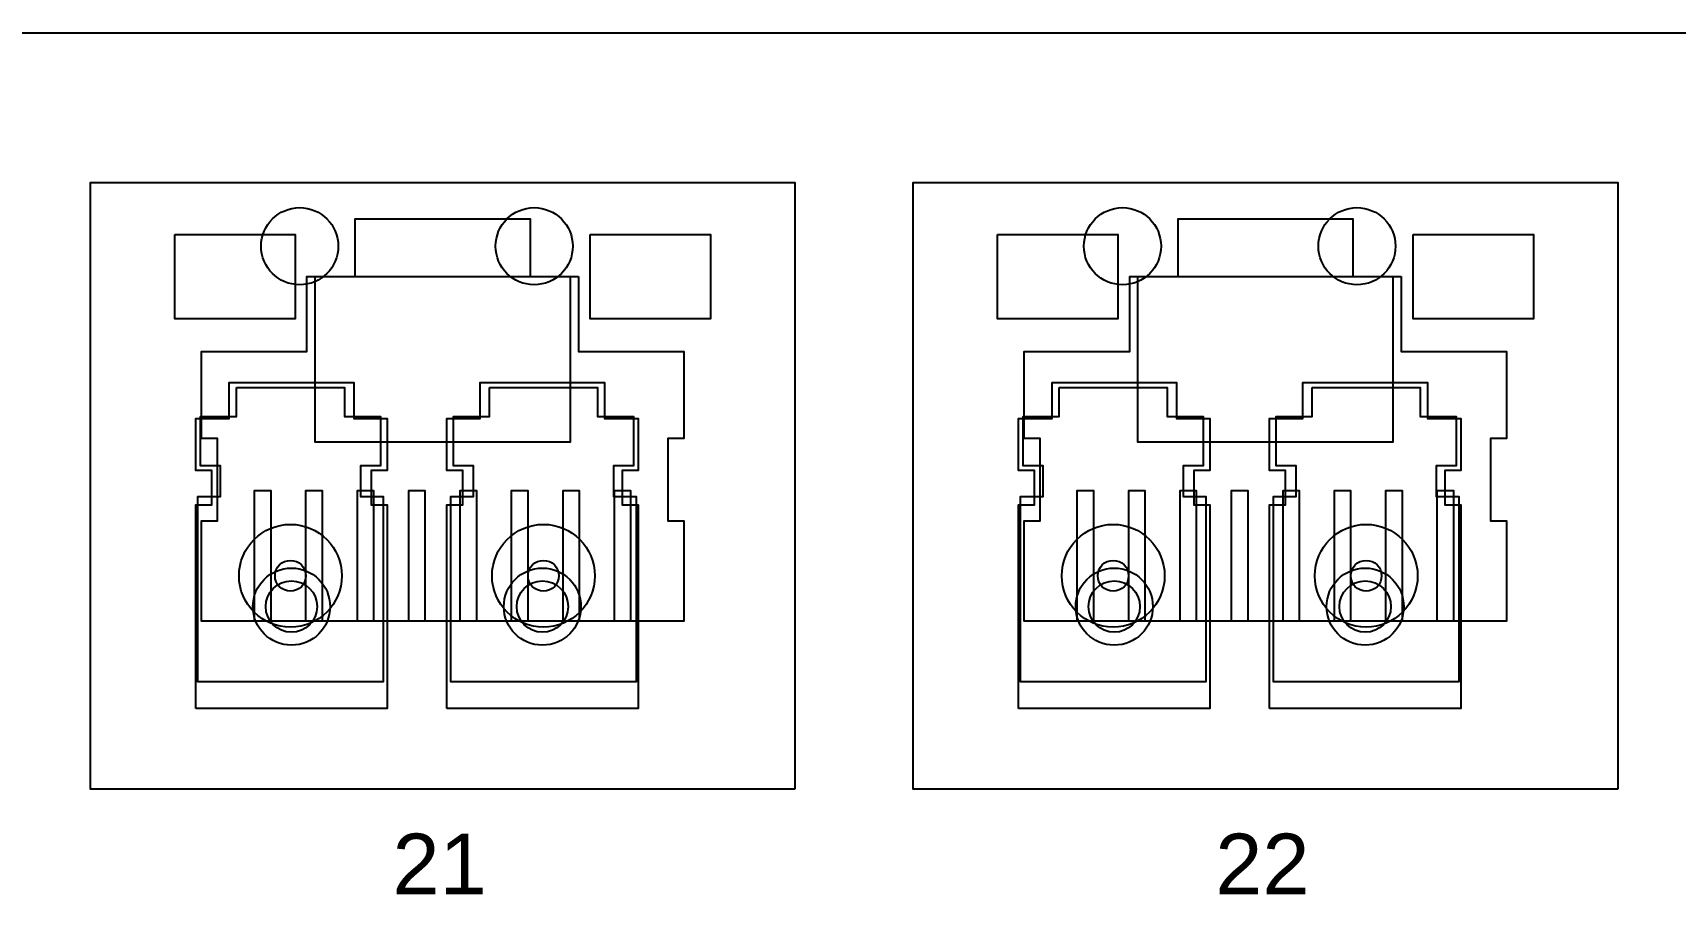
# Model space of a CAD drawing. Extents: x 1.6 to 47.5, y 0.5 to 34.6.
# Drawn here: x 33.434 to 35.03, y 11.509 to 12.369 of the extents above; entities that cross this region are included whole.
import ezdxf

# ---------------------------------------------------------------- set-up
doc = ezdxf.new("R2010")
doc.units = 0
doc.header["$MEASUREMENT"] = 0
for name, color, linetype in [('4_01__1111___16__10-100BAS', 7, 'CONTINUOUS'), ('4_02__1112___12__10-100BAS', 7, 'CONTINUOUS'), ('4_03__1113___12__10-100BAS', 7, 'CONTINUOUS'), ('4_04__1122___8__10-100BASE', 7, 'CONTINUOUS'), ('4_05__1123___8__10-100BASE', 7, 'CONTINUOUS'), ('4_06__1133___8__10-100BASE', 7, 'CONTINUOUS'), ('4_07__1142___10__10-100BAS', 7, 'CONTINUOUS'), ('4_08__1222___4__10-100BASE', 7, 'CONTINUOUS'), ('4_09__1223___4__10-100BASE', 7, 'CONTINUOUS'), ('4_10__1233___4__10-100BASE', 7, 'CONTINUOUS'), ('4_11__1333___4__10-100BASE', 7, 'CONTINUOUS'), ('4_12__2222___16__100BASE_F', 7, 'CONTINUOUS'), ('4_13__2223___12__100BASE_F', 7, 'CONTINUOUS'), ('4_14__2233___8__100BASE_FX', 7, 'CONTINUOUS'), ('4_15__2333___4__100BASE_FX', 7, 'CONTINUOUS'), ('4_16__3333___16__100BASE_L', 7, 'CONTINUOUS'), ('6_00______DWG_', 7, 'CONTINUOUS')]:
    doc.layers.add(name, color=color, linetype=linetype)
doc.styles.add('ARIAL', font='arial.ttf')

msp = doc.modelspace()

# ---------------------------------------------------------------- linework, layer by layer
at = {"layer": '4_01__1111___16__10-100BAS'}
for points in [[(33.747, 12.1316), (33.747, 12.1876), (33.917, 12.1876), (33.917, 12.1316)], [(34.547, 12.1316), (34.547, 12.1876), (34.717, 12.1876), (34.717, 12.1316)], [(33.964, 12.1316), (33.964, 12.0586), (34.0665, 12.0586), (34.0665, 11.9741), (34.051, 11.9741), (34.051, 11.8941), (34.0665, 11.8941), (34.0665, 11.7966), (33.5975, 11.7966), (33.5975, 11.8941), (33.613, 11.8941), (33.613, 11.9741), (33.5975, 11.9741), (33.5975, 12.0586), (33.7, 12.0586), (33.7, 12.1316), (33.964, 12.1316)], [(33.956, 12.1316), (33.956, 11.9706), (33.708, 11.9706), (33.708, 12.1316)], [(34.764, 12.1316), (34.764, 12.0586), (34.8665, 12.0586), (34.8665, 11.9741), (34.851, 11.9741), (34.851, 11.8941), (34.8665, 11.8941), (34.8665, 11.7966), (34.3975, 11.7966), (34.3975, 11.8941), (34.413, 11.8941), (34.413, 11.9741), (34.3975, 11.9741), (34.3975, 12.0586), (34.5, 12.0586), (34.5, 12.1316), (34.764, 12.1316)], [(34.756, 12.1316), (34.756, 11.9706), (34.508, 11.9706), (34.508, 12.1316)], [(33.6491, 11.7966), (33.6491, 11.9236), (33.6648, 11.9236), (33.6648, 11.7966)], [(33.6991, 11.7966), (33.6991, 11.9236), (33.7148, 11.9236), (33.7148, 11.7966)], [(33.7491, 11.7966), (33.7491, 11.9236), (33.7648, 11.9236), (33.7648, 11.7966)], [(33.7991, 11.7966), (33.7991, 11.9236), (33.8148, 11.9236), (33.8148, 11.7966)], [(33.8491, 11.7966), (33.8491, 11.9236), (33.8648, 11.9236), (33.8648, 11.7966)], [(33.8991, 11.7966), (33.8991, 11.9236), (33.9148, 11.9236), (33.9148, 11.7966)], [(33.9491, 11.7966), (33.9491, 11.9236), (33.9648, 11.9236), (33.9648, 11.7966)], [(33.9991, 11.7966), (33.9991, 11.9236), (34.0148, 11.9236), (34.0148, 11.7966)], [(34.4491, 11.7966), (34.4491, 11.9236), (34.4648, 11.9236), (34.4648, 11.7966)], [(34.4991, 11.7966), (34.4991, 11.9236), (34.5148, 11.9236), (34.5148, 11.7966)], [(34.5491, 11.7966), (34.5491, 11.9236), (34.5648, 11.9236), (34.5648, 11.7966)], [(34.5991, 11.7966), (34.5991, 11.9236), (34.6148, 11.9236), (34.6148, 11.7966)], [(34.6491, 11.7966), (34.6491, 11.9236), (34.6648, 11.9236), (34.6648, 11.7966)], [(34.6991, 11.7966), (34.6991, 11.9236), (34.7148, 11.9236), (34.7148, 11.7966)], [(34.7491, 11.7966), (34.7491, 11.9236), (34.7648, 11.9236), (34.7648, 11.7966)], [(34.7991, 11.7966), (34.7991, 11.9236), (34.8148, 11.9236), (34.8148, 11.7966)]]:
    msp.add_lwpolyline(points, dxfattribs=at)
for points in [[(33.5715, 12.1726), (33.6885, 12.1726), (33.6885, 12.0906), (33.5715, 12.0906)], [(33.9755, 12.1726), (34.0925, 12.1726), (34.0925, 12.0906), (33.9755, 12.0906)], [(34.3715, 12.1726), (34.4885, 12.1726), (34.4885, 12.0906), (34.3715, 12.0906)], [(34.7755, 12.1726), (34.8925, 12.1726), (34.8925, 12.0906), (34.7755, 12.0906)]]:
    msp.add_lwpolyline(points, close=True, dxfattribs=at)
at = {"layer": '4_02__1112___12__10-100BAS'}
for points in [[(33.6315, 12.0236), (33.7365, 12.0236), (33.7365, 11.9956), (33.7715, 11.9956), (33.7715, 11.9476), (33.752, 11.9476), (33.752, 11.9176), (33.774, 11.9176), (33.774, 11.7376), (33.594, 11.7376), (33.594, 11.9176), (33.616, 11.9176), (33.616, 11.9476), (33.5965, 11.9476), (33.5965, 11.9956), (33.6315, 11.9956)], [(33.8775, 12.0236), (33.9825, 12.0236), (33.9825, 11.9956), (34.0175, 11.9956), (34.0175, 11.9476), (33.998, 11.9476), (33.998, 11.9176), (34.02, 11.9176), (34.02, 11.7376), (33.84, 11.7376), (33.84, 11.9176), (33.862, 11.9176), (33.862, 11.9476), (33.8425, 11.9476), (33.8425, 11.9956), (33.8775, 11.9956)], [(34.4315, 12.0236), (34.5365, 12.0236), (34.5365, 11.9956), (34.5715, 11.9956), (34.5715, 11.9476), (34.552, 11.9476), (34.552, 11.9176), (34.574, 11.9176), (34.574, 11.7376), (34.394, 11.7376), (34.394, 11.9176), (34.416, 11.9176), (34.416, 11.9476), (34.3965, 11.9476), (34.3965, 11.9956), (34.4315, 11.9956)], [(34.6775, 12.0236), (34.7825, 12.0236), (34.7825, 11.9956), (34.8175, 11.9956), (34.8175, 11.9476), (34.798, 11.9476), (34.798, 11.9176), (34.82, 11.9176), (34.82, 11.7376), (34.64, 11.7376), (34.64, 11.9176), (34.662, 11.9176), (34.662, 11.9476), (34.6425, 11.9476), (34.6425, 11.9956), (34.6775, 11.9956)]]:
    msp.add_lwpolyline(points, close=True, dxfattribs=at)
for centre, radius in [((33.693, 12.1611), 0.0375), ((33.921, 12.1611), 0.0375), ((34.493, 12.1611), 0.0375), ((34.721, 12.1611), 0.0375), ((33.684, 11.8406), 0.05), ((33.93, 11.8406), 0.05), ((34.484, 11.8406), 0.05), ((34.73, 11.8406), 0.05), ((33.684, 11.8406), 0.015), ((33.93, 11.8406), 0.015), ((34.484, 11.8406), 0.015), ((34.73, 11.8406), 0.015)]:
    msp.add_circle(centre, radius, dxfattribs=at)
at = {"layer": '4_03__1113___12__10-100BAS'}
for points in [[(33.592, 11.7116), (33.592, 11.9096), (33.6075, 11.9096), (33.6075, 11.9431), (33.592, 11.9431), (33.592, 11.9936), (33.6245, 11.9936), (33.6245, 12.0286), (33.7455, 12.0286), (33.7455, 11.9936), (33.778, 11.9936), (33.778, 11.9431), (33.7625, 11.9431), (33.7625, 11.9096), (33.778, 11.9096), (33.778, 11.7116)], [(33.836, 11.7116), (33.836, 11.9096), (33.8515, 11.9096), (33.8515, 11.9431), (33.836, 11.9431), (33.836, 11.9936), (33.8685, 11.9936), (33.8685, 12.0286), (33.9895, 12.0286), (33.9895, 11.9936), (34.022, 11.9936), (34.022, 11.9431), (34.0065, 11.9431), (34.0065, 11.9096), (34.022, 11.9096), (34.022, 11.7116)], [(34.392, 11.7116), (34.392, 11.9096), (34.4075, 11.9096), (34.4075, 11.9431), (34.392, 11.9431), (34.392, 11.9936), (34.4245, 11.9936), (34.4245, 12.0286), (34.5455, 12.0286), (34.5455, 11.9936), (34.578, 11.9936), (34.578, 11.9431), (34.5625, 11.9431), (34.5625, 11.9096), (34.578, 11.9096), (34.578, 11.7116)], [(34.636, 11.7116), (34.636, 11.9096), (34.6515, 11.9096), (34.6515, 11.9431), (34.636, 11.9431), (34.636, 11.9936), (34.6685, 11.9936), (34.6685, 12.0286), (34.7895, 12.0286), (34.7895, 11.9936), (34.822, 11.9936), (34.822, 11.9431), (34.8065, 11.9431), (34.8065, 11.9096), (34.822, 11.9096), (34.822, 11.7116)]]:
    msp.add_lwpolyline(points, close=True, dxfattribs=at)
for centre, radius in [((33.693, 12.1611), 0.0375), ((33.921, 12.1611), 0.0375), ((34.493, 12.1611), 0.0375), ((34.721, 12.1611), 0.0375), ((33.685, 11.8106), 0.0375), ((33.685, 11.8106), 0.025), ((33.929, 11.8106), 0.0375), ((33.929, 11.8106), 0.025), ((34.485, 11.8106), 0.0375), ((34.485, 11.8106), 0.025), ((34.729, 11.8106), 0.0375), ((34.729, 11.8106), 0.025)]:
    msp.add_circle(centre, radius, dxfattribs=at)
at = {"layer": '4_04__1122___8__10-100BASE'}
for points in [[(33.6315, 12.0236), (33.7365, 12.0236), (33.7365, 11.9956), (33.7715, 11.9956), (33.7715, 11.9476), (33.752, 11.9476), (33.752, 11.9176), (33.774, 11.9176), (33.774, 11.7376), (33.594, 11.7376), (33.594, 11.9176), (33.616, 11.9176), (33.616, 11.9476), (33.5965, 11.9476), (33.5965, 11.9956), (33.6315, 11.9956)], [(33.8775, 12.0236), (33.9825, 12.0236), (33.9825, 11.9956), (34.0175, 11.9956), (34.0175, 11.9476), (33.998, 11.9476), (33.998, 11.9176), (34.02, 11.9176), (34.02, 11.7376), (33.84, 11.7376), (33.84, 11.9176), (33.862, 11.9176), (33.862, 11.9476), (33.8425, 11.9476), (33.8425, 11.9956), (33.8775, 11.9956)], [(34.4315, 12.0236), (34.5365, 12.0236), (34.5365, 11.9956), (34.5715, 11.9956), (34.5715, 11.9476), (34.552, 11.9476), (34.552, 11.9176), (34.574, 11.9176), (34.574, 11.7376), (34.394, 11.7376), (34.394, 11.9176), (34.416, 11.9176), (34.416, 11.9476), (34.3965, 11.9476), (34.3965, 11.9956), (34.4315, 11.9956)], [(34.6775, 12.0236), (34.7825, 12.0236), (34.7825, 11.9956), (34.8175, 11.9956), (34.8175, 11.9476), (34.798, 11.9476), (34.798, 11.9176), (34.82, 11.9176), (34.82, 11.7376), (34.64, 11.7376), (34.64, 11.9176), (34.662, 11.9176), (34.662, 11.9476), (34.6425, 11.9476), (34.6425, 11.9956), (34.6775, 11.9956)]]:
    msp.add_lwpolyline(points, close=True, dxfattribs=at)
for centre, radius in [((33.693, 12.1611), 0.0375), ((33.921, 12.1611), 0.0375), ((34.493, 12.1611), 0.0375), ((34.721, 12.1611), 0.0375), ((33.684, 11.8406), 0.05), ((33.93, 11.8406), 0.05), ((34.484, 11.8406), 0.05), ((34.73, 11.8406), 0.05), ((33.684, 11.8406), 0.015), ((33.93, 11.8406), 0.015), ((34.484, 11.8406), 0.015), ((34.73, 11.8406), 0.015)]:
    msp.add_circle(centre, radius, dxfattribs=at)
at = {"layer": '4_05__1123___8__10-100BASE'}
for points in [[(33.592, 11.7116), (33.592, 11.9096), (33.6075, 11.9096), (33.6075, 11.9431), (33.592, 11.9431), (33.592, 11.9936), (33.6245, 11.9936), (33.6245, 12.0286), (33.7455, 12.0286), (33.7455, 11.9936), (33.778, 11.9936), (33.778, 11.9431), (33.7625, 11.9431), (33.7625, 11.9096), (33.778, 11.9096), (33.778, 11.7116)], [(33.836, 11.7116), (33.836, 11.9096), (33.8515, 11.9096), (33.8515, 11.9431), (33.836, 11.9431), (33.836, 11.9936), (33.8685, 11.9936), (33.8685, 12.0286), (33.9895, 12.0286), (33.9895, 11.9936), (34.022, 11.9936), (34.022, 11.9431), (34.0065, 11.9431), (34.0065, 11.9096), (34.022, 11.9096), (34.022, 11.7116)], [(34.392, 11.7116), (34.392, 11.9096), (34.4075, 11.9096), (34.4075, 11.9431), (34.392, 11.9431), (34.392, 11.9936), (34.4245, 11.9936), (34.4245, 12.0286), (34.5455, 12.0286), (34.5455, 11.9936), (34.578, 11.9936), (34.578, 11.9431), (34.5625, 11.9431), (34.5625, 11.9096), (34.578, 11.9096), (34.578, 11.7116)], [(34.636, 11.7116), (34.636, 11.9096), (34.6515, 11.9096), (34.6515, 11.9431), (34.636, 11.9431), (34.636, 11.9936), (34.6685, 11.9936), (34.6685, 12.0286), (34.7895, 12.0286), (34.7895, 11.9936), (34.822, 11.9936), (34.822, 11.9431), (34.8065, 11.9431), (34.8065, 11.9096), (34.822, 11.9096), (34.822, 11.7116)]]:
    msp.add_lwpolyline(points, close=True, dxfattribs=at)
for centre, radius in [((33.693, 12.1611), 0.0375), ((33.921, 12.1611), 0.0375), ((34.493, 12.1611), 0.0375), ((34.721, 12.1611), 0.0375), ((33.685, 11.8106), 0.0375), ((33.685, 11.8106), 0.025), ((33.929, 11.8106), 0.0375), ((33.929, 11.8106), 0.025), ((34.485, 11.8106), 0.0375), ((34.485, 11.8106), 0.025), ((34.729, 11.8106), 0.0375), ((34.729, 11.8106), 0.025)]:
    msp.add_circle(centre, radius, dxfattribs=at)
at = {"layer": '4_06__1133___8__10-100BASE'}
for points in [[(33.592, 11.7116), (33.592, 11.9096), (33.6075, 11.9096), (33.6075, 11.9431), (33.592, 11.9431), (33.592, 11.9936), (33.6245, 11.9936), (33.6245, 12.0286), (33.7455, 12.0286), (33.7455, 11.9936), (33.778, 11.9936), (33.778, 11.9431), (33.7625, 11.9431), (33.7625, 11.9096), (33.778, 11.9096), (33.778, 11.7116)], [(33.836, 11.7116), (33.836, 11.9096), (33.8515, 11.9096), (33.8515, 11.9431), (33.836, 11.9431), (33.836, 11.9936), (33.8685, 11.9936), (33.8685, 12.0286), (33.9895, 12.0286), (33.9895, 11.9936), (34.022, 11.9936), (34.022, 11.9431), (34.0065, 11.9431), (34.0065, 11.9096), (34.022, 11.9096), (34.022, 11.7116)], [(34.392, 11.7116), (34.392, 11.9096), (34.4075, 11.9096), (34.4075, 11.9431), (34.392, 11.9431), (34.392, 11.9936), (34.4245, 11.9936), (34.4245, 12.0286), (34.5455, 12.0286), (34.5455, 11.9936), (34.578, 11.9936), (34.578, 11.9431), (34.5625, 11.9431), (34.5625, 11.9096), (34.578, 11.9096), (34.578, 11.7116)], [(34.636, 11.7116), (34.636, 11.9096), (34.6515, 11.9096), (34.6515, 11.9431), (34.636, 11.9431), (34.636, 11.9936), (34.6685, 11.9936), (34.6685, 12.0286), (34.7895, 12.0286), (34.7895, 11.9936), (34.822, 11.9936), (34.822, 11.9431), (34.8065, 11.9431), (34.8065, 11.9096), (34.822, 11.9096), (34.822, 11.7116)]]:
    msp.add_lwpolyline(points, close=True, dxfattribs=at)
for centre, radius in [((33.693, 12.1611), 0.0375), ((33.921, 12.1611), 0.0375), ((34.493, 12.1611), 0.0375), ((34.721, 12.1611), 0.0375), ((33.685, 11.8106), 0.0375), ((33.685, 11.8106), 0.025), ((33.929, 11.8106), 0.0375), ((33.929, 11.8106), 0.025), ((34.485, 11.8106), 0.0375), ((34.485, 11.8106), 0.025), ((34.729, 11.8106), 0.0375), ((34.729, 11.8106), 0.025)]:
    msp.add_circle(centre, radius, dxfattribs=at)
at = {"layer": '4_07__1142___10__10-100BAS'}
for points in [[(33.6315, 12.0236), (33.7365, 12.0236), (33.7365, 11.9956), (33.7715, 11.9956), (33.7715, 11.9476), (33.752, 11.9476), (33.752, 11.9176), (33.774, 11.9176), (33.774, 11.7376), (33.594, 11.7376), (33.594, 11.9176), (33.616, 11.9176), (33.616, 11.9476), (33.5965, 11.9476), (33.5965, 11.9956), (33.6315, 11.9956)], [(33.8775, 12.0236), (33.9825, 12.0236), (33.9825, 11.9956), (34.0175, 11.9956), (34.0175, 11.9476), (33.998, 11.9476), (33.998, 11.9176), (34.02, 11.9176), (34.02, 11.7376), (33.84, 11.7376), (33.84, 11.9176), (33.862, 11.9176), (33.862, 11.9476), (33.8425, 11.9476), (33.8425, 11.9956), (33.8775, 11.9956)], [(34.4315, 12.0236), (34.5365, 12.0236), (34.5365, 11.9956), (34.5715, 11.9956), (34.5715, 11.9476), (34.552, 11.9476), (34.552, 11.9176), (34.574, 11.9176), (34.574, 11.7376), (34.394, 11.7376), (34.394, 11.9176), (34.416, 11.9176), (34.416, 11.9476), (34.3965, 11.9476), (34.3965, 11.9956), (34.4315, 11.9956)], [(34.6775, 12.0236), (34.7825, 12.0236), (34.7825, 11.9956), (34.8175, 11.9956), (34.8175, 11.9476), (34.798, 11.9476), (34.798, 11.9176), (34.82, 11.9176), (34.82, 11.7376), (34.64, 11.7376), (34.64, 11.9176), (34.662, 11.9176), (34.662, 11.9476), (34.6425, 11.9476), (34.6425, 11.9956), (34.6775, 11.9956)]]:
    msp.add_lwpolyline(points, close=True, dxfattribs=at)
for centre, radius in [((33.693, 12.1611), 0.0375), ((33.921, 12.1611), 0.0375), ((34.493, 12.1611), 0.0375), ((34.721, 12.1611), 0.0375), ((33.684, 11.8406), 0.05), ((33.93, 11.8406), 0.05), ((34.484, 11.8406), 0.05), ((34.73, 11.8406), 0.05), ((33.684, 11.8406), 0.015), ((33.93, 11.8406), 0.015), ((34.484, 11.8406), 0.015), ((34.73, 11.8406), 0.015)]:
    msp.add_circle(centre, radius, dxfattribs=at)
at = {"layer": '4_08__1222___4__10-100BASE'}
for points in [[(33.6315, 12.0236), (33.7365, 12.0236), (33.7365, 11.9956), (33.7715, 11.9956), (33.7715, 11.9476), (33.752, 11.9476), (33.752, 11.9176), (33.774, 11.9176), (33.774, 11.7376), (33.594, 11.7376), (33.594, 11.9176), (33.616, 11.9176), (33.616, 11.9476), (33.5965, 11.9476), (33.5965, 11.9956), (33.6315, 11.9956)], [(33.8775, 12.0236), (33.9825, 12.0236), (33.9825, 11.9956), (34.0175, 11.9956), (34.0175, 11.9476), (33.998, 11.9476), (33.998, 11.9176), (34.02, 11.9176), (34.02, 11.7376), (33.84, 11.7376), (33.84, 11.9176), (33.862, 11.9176), (33.862, 11.9476), (33.8425, 11.9476), (33.8425, 11.9956), (33.8775, 11.9956)], [(34.4315, 12.0236), (34.5365, 12.0236), (34.5365, 11.9956), (34.5715, 11.9956), (34.5715, 11.9476), (34.552, 11.9476), (34.552, 11.9176), (34.574, 11.9176), (34.574, 11.7376), (34.394, 11.7376), (34.394, 11.9176), (34.416, 11.9176), (34.416, 11.9476), (34.3965, 11.9476), (34.3965, 11.9956), (34.4315, 11.9956)], [(34.6775, 12.0236), (34.7825, 12.0236), (34.7825, 11.9956), (34.8175, 11.9956), (34.8175, 11.9476), (34.798, 11.9476), (34.798, 11.9176), (34.82, 11.9176), (34.82, 11.7376), (34.64, 11.7376), (34.64, 11.9176), (34.662, 11.9176), (34.662, 11.9476), (34.6425, 11.9476), (34.6425, 11.9956), (34.6775, 11.9956)]]:
    msp.add_lwpolyline(points, close=True, dxfattribs=at)
for centre, radius in [((33.693, 12.1611), 0.0375), ((33.921, 12.1611), 0.0375), ((34.493, 12.1611), 0.0375), ((34.721, 12.1611), 0.0375), ((33.684, 11.8406), 0.05), ((33.93, 11.8406), 0.05), ((34.484, 11.8406), 0.05), ((34.73, 11.8406), 0.05), ((33.684, 11.8406), 0.015), ((33.93, 11.8406), 0.015), ((34.484, 11.8406), 0.015), ((34.73, 11.8406), 0.015)]:
    msp.add_circle(centre, radius, dxfattribs=at)
at = {"layer": '4_09__1223___4__10-100BASE'}
for points in [[(33.592, 11.7116), (33.592, 11.9096), (33.6075, 11.9096), (33.6075, 11.9431), (33.592, 11.9431), (33.592, 11.9936), (33.6245, 11.9936), (33.6245, 12.0286), (33.7455, 12.0286), (33.7455, 11.9936), (33.778, 11.9936), (33.778, 11.9431), (33.7625, 11.9431), (33.7625, 11.9096), (33.778, 11.9096), (33.778, 11.7116)], [(33.836, 11.7116), (33.836, 11.9096), (33.8515, 11.9096), (33.8515, 11.9431), (33.836, 11.9431), (33.836, 11.9936), (33.8685, 11.9936), (33.8685, 12.0286), (33.9895, 12.0286), (33.9895, 11.9936), (34.022, 11.9936), (34.022, 11.9431), (34.0065, 11.9431), (34.0065, 11.9096), (34.022, 11.9096), (34.022, 11.7116)], [(34.392, 11.7116), (34.392, 11.9096), (34.4075, 11.9096), (34.4075, 11.9431), (34.392, 11.9431), (34.392, 11.9936), (34.4245, 11.9936), (34.4245, 12.0286), (34.5455, 12.0286), (34.5455, 11.9936), (34.578, 11.9936), (34.578, 11.9431), (34.5625, 11.9431), (34.5625, 11.9096), (34.578, 11.9096), (34.578, 11.7116)], [(34.636, 11.7116), (34.636, 11.9096), (34.6515, 11.9096), (34.6515, 11.9431), (34.636, 11.9431), (34.636, 11.9936), (34.6685, 11.9936), (34.6685, 12.0286), (34.7895, 12.0286), (34.7895, 11.9936), (34.822, 11.9936), (34.822, 11.9431), (34.8065, 11.9431), (34.8065, 11.9096), (34.822, 11.9096), (34.822, 11.7116)]]:
    msp.add_lwpolyline(points, close=True, dxfattribs=at)
for centre, radius in [((33.693, 12.1611), 0.0375), ((33.921, 12.1611), 0.0375), ((34.493, 12.1611), 0.0375), ((34.721, 12.1611), 0.0375), ((33.685, 11.8106), 0.0375), ((33.685, 11.8106), 0.025), ((33.929, 11.8106), 0.0375), ((33.929, 11.8106), 0.025), ((34.485, 11.8106), 0.0375), ((34.485, 11.8106), 0.025), ((34.729, 11.8106), 0.0375), ((34.729, 11.8106), 0.025)]:
    msp.add_circle(centre, radius, dxfattribs=at)
at = {"layer": '4_10__1233___4__10-100BASE'}
for points in [[(33.592, 11.7116), (33.592, 11.9096), (33.6075, 11.9096), (33.6075, 11.9431), (33.592, 11.9431), (33.592, 11.9936), (33.6245, 11.9936), (33.6245, 12.0286), (33.7455, 12.0286), (33.7455, 11.9936), (33.778, 11.9936), (33.778, 11.9431), (33.7625, 11.9431), (33.7625, 11.9096), (33.778, 11.9096), (33.778, 11.7116)], [(33.836, 11.7116), (33.836, 11.9096), (33.8515, 11.9096), (33.8515, 11.9431), (33.836, 11.9431), (33.836, 11.9936), (33.8685, 11.9936), (33.8685, 12.0286), (33.9895, 12.0286), (33.9895, 11.9936), (34.022, 11.9936), (34.022, 11.9431), (34.0065, 11.9431), (34.0065, 11.9096), (34.022, 11.9096), (34.022, 11.7116)], [(34.392, 11.7116), (34.392, 11.9096), (34.4075, 11.9096), (34.4075, 11.9431), (34.392, 11.9431), (34.392, 11.9936), (34.4245, 11.9936), (34.4245, 12.0286), (34.5455, 12.0286), (34.5455, 11.9936), (34.578, 11.9936), (34.578, 11.9431), (34.5625, 11.9431), (34.5625, 11.9096), (34.578, 11.9096), (34.578, 11.7116)], [(34.636, 11.7116), (34.636, 11.9096), (34.6515, 11.9096), (34.6515, 11.9431), (34.636, 11.9431), (34.636, 11.9936), (34.6685, 11.9936), (34.6685, 12.0286), (34.7895, 12.0286), (34.7895, 11.9936), (34.822, 11.9936), (34.822, 11.9431), (34.8065, 11.9431), (34.8065, 11.9096), (34.822, 11.9096), (34.822, 11.7116)]]:
    msp.add_lwpolyline(points, close=True, dxfattribs=at)
for centre, radius in [((33.693, 12.1611), 0.0375), ((33.921, 12.1611), 0.0375), ((34.493, 12.1611), 0.0375), ((34.721, 12.1611), 0.0375), ((33.685, 11.8106), 0.0375), ((33.685, 11.8106), 0.025), ((33.929, 11.8106), 0.0375), ((33.929, 11.8106), 0.025), ((34.485, 11.8106), 0.0375), ((34.485, 11.8106), 0.025), ((34.729, 11.8106), 0.0375), ((34.729, 11.8106), 0.025)]:
    msp.add_circle(centre, radius, dxfattribs=at)
at = {"layer": '4_11__1333___4__10-100BASE'}
for points in [[(33.592, 11.7116), (33.592, 11.9096), (33.6075, 11.9096), (33.6075, 11.9431), (33.592, 11.9431), (33.592, 11.9936), (33.6245, 11.9936), (33.6245, 12.0286), (33.7455, 12.0286), (33.7455, 11.9936), (33.778, 11.9936), (33.778, 11.9431), (33.7625, 11.9431), (33.7625, 11.9096), (33.778, 11.9096), (33.778, 11.7116)], [(33.836, 11.7116), (33.836, 11.9096), (33.8515, 11.9096), (33.8515, 11.9431), (33.836, 11.9431), (33.836, 11.9936), (33.8685, 11.9936), (33.8685, 12.0286), (33.9895, 12.0286), (33.9895, 11.9936), (34.022, 11.9936), (34.022, 11.9431), (34.0065, 11.9431), (34.0065, 11.9096), (34.022, 11.9096), (34.022, 11.7116)], [(34.392, 11.7116), (34.392, 11.9096), (34.4075, 11.9096), (34.4075, 11.9431), (34.392, 11.9431), (34.392, 11.9936), (34.4245, 11.9936), (34.4245, 12.0286), (34.5455, 12.0286), (34.5455, 11.9936), (34.578, 11.9936), (34.578, 11.9431), (34.5625, 11.9431), (34.5625, 11.9096), (34.578, 11.9096), (34.578, 11.7116)], [(34.636, 11.7116), (34.636, 11.9096), (34.6515, 11.9096), (34.6515, 11.9431), (34.636, 11.9431), (34.636, 11.9936), (34.6685, 11.9936), (34.6685, 12.0286), (34.7895, 12.0286), (34.7895, 11.9936), (34.822, 11.9936), (34.822, 11.9431), (34.8065, 11.9431), (34.8065, 11.9096), (34.822, 11.9096), (34.822, 11.7116)]]:
    msp.add_lwpolyline(points, close=True, dxfattribs=at)
for centre, radius in [((33.693, 12.1611), 0.0375), ((33.921, 12.1611), 0.0375), ((34.493, 12.1611), 0.0375), ((34.721, 12.1611), 0.0375), ((33.685, 11.8106), 0.0375), ((33.685, 11.8106), 0.025), ((33.929, 11.8106), 0.0375), ((33.929, 11.8106), 0.025), ((34.485, 11.8106), 0.0375), ((34.485, 11.8106), 0.025), ((34.729, 11.8106), 0.0375), ((34.729, 11.8106), 0.025)]:
    msp.add_circle(centre, radius, dxfattribs=at)
at = {"layer": '4_12__2222___16__100BASE_F'}
for points in [[(33.6315, 12.0236), (33.7365, 12.0236), (33.7365, 11.9956), (33.7715, 11.9956), (33.7715, 11.9476), (33.752, 11.9476), (33.752, 11.9176), (33.774, 11.9176), (33.774, 11.7376), (33.594, 11.7376), (33.594, 11.9176), (33.616, 11.9176), (33.616, 11.9476), (33.5965, 11.9476), (33.5965, 11.9956), (33.6315, 11.9956)], [(33.8775, 12.0236), (33.9825, 12.0236), (33.9825, 11.9956), (34.0175, 11.9956), (34.0175, 11.9476), (33.998, 11.9476), (33.998, 11.9176), (34.02, 11.9176), (34.02, 11.7376), (33.84, 11.7376), (33.84, 11.9176), (33.862, 11.9176), (33.862, 11.9476), (33.8425, 11.9476), (33.8425, 11.9956), (33.8775, 11.9956)], [(34.4315, 12.0236), (34.5365, 12.0236), (34.5365, 11.9956), (34.5715, 11.9956), (34.5715, 11.9476), (34.552, 11.9476), (34.552, 11.9176), (34.574, 11.9176), (34.574, 11.7376), (34.394, 11.7376), (34.394, 11.9176), (34.416, 11.9176), (34.416, 11.9476), (34.3965, 11.9476), (34.3965, 11.9956), (34.4315, 11.9956)], [(34.6775, 12.0236), (34.7825, 12.0236), (34.7825, 11.9956), (34.8175, 11.9956), (34.8175, 11.9476), (34.798, 11.9476), (34.798, 11.9176), (34.82, 11.9176), (34.82, 11.7376), (34.64, 11.7376), (34.64, 11.9176), (34.662, 11.9176), (34.662, 11.9476), (34.6425, 11.9476), (34.6425, 11.9956), (34.6775, 11.9956)]]:
    msp.add_lwpolyline(points, close=True, dxfattribs=at)
for centre, radius in [((33.693, 12.1611), 0.0375), ((33.921, 12.1611), 0.0375), ((34.493, 12.1611), 0.0375), ((34.721, 12.1611), 0.0375), ((33.684, 11.8406), 0.05), ((33.93, 11.8406), 0.05), ((34.484, 11.8406), 0.05), ((34.73, 11.8406), 0.05), ((33.684, 11.8406), 0.015), ((33.93, 11.8406), 0.015), ((34.484, 11.8406), 0.015), ((34.73, 11.8406), 0.015)]:
    msp.add_circle(centre, radius, dxfattribs=at)
at = {"layer": '4_13__2223___12__100BASE_F'}
for points in [[(33.592, 11.7116), (33.592, 11.9096), (33.6075, 11.9096), (33.6075, 11.9431), (33.592, 11.9431), (33.592, 11.9936), (33.6245, 11.9936), (33.6245, 12.0286), (33.7455, 12.0286), (33.7455, 11.9936), (33.778, 11.9936), (33.778, 11.9431), (33.7625, 11.9431), (33.7625, 11.9096), (33.778, 11.9096), (33.778, 11.7116)], [(33.836, 11.7116), (33.836, 11.9096), (33.8515, 11.9096), (33.8515, 11.9431), (33.836, 11.9431), (33.836, 11.9936), (33.8685, 11.9936), (33.8685, 12.0286), (33.9895, 12.0286), (33.9895, 11.9936), (34.022, 11.9936), (34.022, 11.9431), (34.0065, 11.9431), (34.0065, 11.9096), (34.022, 11.9096), (34.022, 11.7116)], [(34.392, 11.7116), (34.392, 11.9096), (34.4075, 11.9096), (34.4075, 11.9431), (34.392, 11.9431), (34.392, 11.9936), (34.4245, 11.9936), (34.4245, 12.0286), (34.5455, 12.0286), (34.5455, 11.9936), (34.578, 11.9936), (34.578, 11.9431), (34.5625, 11.9431), (34.5625, 11.9096), (34.578, 11.9096), (34.578, 11.7116)], [(34.636, 11.7116), (34.636, 11.9096), (34.6515, 11.9096), (34.6515, 11.9431), (34.636, 11.9431), (34.636, 11.9936), (34.6685, 11.9936), (34.6685, 12.0286), (34.7895, 12.0286), (34.7895, 11.9936), (34.822, 11.9936), (34.822, 11.9431), (34.8065, 11.9431), (34.8065, 11.9096), (34.822, 11.9096), (34.822, 11.7116)]]:
    msp.add_lwpolyline(points, close=True, dxfattribs=at)
for centre, radius in [((33.693, 12.1611), 0.0375), ((33.921, 12.1611), 0.0375), ((34.493, 12.1611), 0.0375), ((34.721, 12.1611), 0.0375), ((33.685, 11.8106), 0.0375), ((33.685, 11.8106), 0.025), ((33.929, 11.8106), 0.0375), ((33.929, 11.8106), 0.025), ((34.485, 11.8106), 0.0375), ((34.485, 11.8106), 0.025), ((34.729, 11.8106), 0.0375), ((34.729, 11.8106), 0.025)]:
    msp.add_circle(centre, radius, dxfattribs=at)
at = {"layer": '4_14__2233___8__100BASE_FX'}
for points in [[(33.592, 11.7116), (33.592, 11.9096), (33.6075, 11.9096), (33.6075, 11.9431), (33.592, 11.9431), (33.592, 11.9936), (33.6245, 11.9936), (33.6245, 12.0286), (33.7455, 12.0286), (33.7455, 11.9936), (33.778, 11.9936), (33.778, 11.9431), (33.7625, 11.9431), (33.7625, 11.9096), (33.778, 11.9096), (33.778, 11.7116)], [(33.836, 11.7116), (33.836, 11.9096), (33.8515, 11.9096), (33.8515, 11.9431), (33.836, 11.9431), (33.836, 11.9936), (33.8685, 11.9936), (33.8685, 12.0286), (33.9895, 12.0286), (33.9895, 11.9936), (34.022, 11.9936), (34.022, 11.9431), (34.0065, 11.9431), (34.0065, 11.9096), (34.022, 11.9096), (34.022, 11.7116)], [(34.392, 11.7116), (34.392, 11.9096), (34.4075, 11.9096), (34.4075, 11.9431), (34.392, 11.9431), (34.392, 11.9936), (34.4245, 11.9936), (34.4245, 12.0286), (34.5455, 12.0286), (34.5455, 11.9936), (34.578, 11.9936), (34.578, 11.9431), (34.5625, 11.9431), (34.5625, 11.9096), (34.578, 11.9096), (34.578, 11.7116)], [(34.636, 11.7116), (34.636, 11.9096), (34.6515, 11.9096), (34.6515, 11.9431), (34.636, 11.9431), (34.636, 11.9936), (34.6685, 11.9936), (34.6685, 12.0286), (34.7895, 12.0286), (34.7895, 11.9936), (34.822, 11.9936), (34.822, 11.9431), (34.8065, 11.9431), (34.8065, 11.9096), (34.822, 11.9096), (34.822, 11.7116)]]:
    msp.add_lwpolyline(points, close=True, dxfattribs=at)
for centre, radius in [((33.693, 12.1611), 0.0375), ((33.921, 12.1611), 0.0375), ((34.493, 12.1611), 0.0375), ((34.721, 12.1611), 0.0375), ((33.685, 11.8106), 0.0375), ((33.685, 11.8106), 0.025), ((33.929, 11.8106), 0.0375), ((33.929, 11.8106), 0.025), ((34.485, 11.8106), 0.0375), ((34.485, 11.8106), 0.025), ((34.729, 11.8106), 0.0375), ((34.729, 11.8106), 0.025)]:
    msp.add_circle(centre, radius, dxfattribs=at)
at = {"layer": '4_15__2333___4__100BASE_FX'}
for points in [[(33.592, 11.7116), (33.592, 11.9096), (33.6075, 11.9096), (33.6075, 11.9431), (33.592, 11.9431), (33.592, 11.9936), (33.6245, 11.9936), (33.6245, 12.0286), (33.7455, 12.0286), (33.7455, 11.9936), (33.778, 11.9936), (33.778, 11.9431), (33.7625, 11.9431), (33.7625, 11.9096), (33.778, 11.9096), (33.778, 11.7116)], [(33.836, 11.7116), (33.836, 11.9096), (33.8515, 11.9096), (33.8515, 11.9431), (33.836, 11.9431), (33.836, 11.9936), (33.8685, 11.9936), (33.8685, 12.0286), (33.9895, 12.0286), (33.9895, 11.9936), (34.022, 11.9936), (34.022, 11.9431), (34.0065, 11.9431), (34.0065, 11.9096), (34.022, 11.9096), (34.022, 11.7116)], [(34.392, 11.7116), (34.392, 11.9096), (34.4075, 11.9096), (34.4075, 11.9431), (34.392, 11.9431), (34.392, 11.9936), (34.4245, 11.9936), (34.4245, 12.0286), (34.5455, 12.0286), (34.5455, 11.9936), (34.578, 11.9936), (34.578, 11.9431), (34.5625, 11.9431), (34.5625, 11.9096), (34.578, 11.9096), (34.578, 11.7116)], [(34.636, 11.7116), (34.636, 11.9096), (34.6515, 11.9096), (34.6515, 11.9431), (34.636, 11.9431), (34.636, 11.9936), (34.6685, 11.9936), (34.6685, 12.0286), (34.7895, 12.0286), (34.7895, 11.9936), (34.822, 11.9936), (34.822, 11.9431), (34.8065, 11.9431), (34.8065, 11.9096), (34.822, 11.9096), (34.822, 11.7116)]]:
    msp.add_lwpolyline(points, close=True, dxfattribs=at)
for centre, radius in [((33.693, 12.1611), 0.0375), ((33.921, 12.1611), 0.0375), ((34.493, 12.1611), 0.0375), ((34.721, 12.1611), 0.0375), ((33.685, 11.8106), 0.0375), ((33.685, 11.8106), 0.025), ((33.929, 11.8106), 0.0375), ((33.929, 11.8106), 0.025), ((34.485, 11.8106), 0.0375), ((34.485, 11.8106), 0.025), ((34.729, 11.8106), 0.0375), ((34.729, 11.8106), 0.025)]:
    msp.add_circle(centre, radius, dxfattribs=at)
at = {"layer": '4_16__3333___16__100BASE_L'}
for points in [[(33.592, 11.7116), (33.592, 11.9096), (33.6075, 11.9096), (33.6075, 11.9431), (33.592, 11.9431), (33.592, 11.9936), (33.6245, 11.9936), (33.6245, 12.0286), (33.7455, 12.0286), (33.7455, 11.9936), (33.778, 11.9936), (33.778, 11.9431), (33.7625, 11.9431), (33.7625, 11.9096), (33.778, 11.9096), (33.778, 11.7116)], [(33.836, 11.7116), (33.836, 11.9096), (33.8515, 11.9096), (33.8515, 11.9431), (33.836, 11.9431), (33.836, 11.9936), (33.8685, 11.9936), (33.8685, 12.0286), (33.9895, 12.0286), (33.9895, 11.9936), (34.022, 11.9936), (34.022, 11.9431), (34.0065, 11.9431), (34.0065, 11.9096), (34.022, 11.9096), (34.022, 11.7116)], [(34.392, 11.7116), (34.392, 11.9096), (34.4075, 11.9096), (34.4075, 11.9431), (34.392, 11.9431), (34.392, 11.9936), (34.4245, 11.9936), (34.4245, 12.0286), (34.5455, 12.0286), (34.5455, 11.9936), (34.578, 11.9936), (34.578, 11.9431), (34.5625, 11.9431), (34.5625, 11.9096), (34.578, 11.9096), (34.578, 11.7116)], [(34.636, 11.7116), (34.636, 11.9096), (34.6515, 11.9096), (34.6515, 11.9431), (34.636, 11.9431), (34.636, 11.9936), (34.6685, 11.9936), (34.6685, 12.0286), (34.7895, 12.0286), (34.7895, 11.9936), (34.822, 11.9936), (34.822, 11.9431), (34.8065, 11.9431), (34.8065, 11.9096), (34.822, 11.9096), (34.822, 11.7116)]]:
    msp.add_lwpolyline(points, close=True, dxfattribs=at)
for centre, radius in [((33.693, 12.1611), 0.0375), ((33.921, 12.1611), 0.0375), ((34.493, 12.1611), 0.0375), ((34.721, 12.1611), 0.0375), ((33.685, 11.8106), 0.0375), ((33.685, 11.8106), 0.025), ((33.929, 11.8106), 0.0375), ((33.929, 11.8106), 0.025), ((34.485, 11.8106), 0.0375), ((34.485, 11.8106), 0.025), ((34.729, 11.8106), 0.0375), ((34.729, 11.8106), 0.025)]:
    msp.add_circle(centre, radius, dxfattribs=at)
at = {"layer": '6_00______DWG_'}
msp.add_lwpolyline([(25.8765, 12.3686), (43.1265, 12.3686), (43.1252, 10.7417, -0.369627), (43.0165, 10.6486), (25.9865, 10.6486, -0.414214), (25.8765, 10.7586)], format="xyb", close=True, dxfattribs=at)
for points in [[(34.1745, 11.6331), (33.4895, 11.6331), (33.4895, 12.2231), (34.1745, 12.2231)], [(34.9745, 11.6331), (34.2895, 11.6331), (34.2895, 12.2231), (34.9745, 12.2231)]]:
    msp.add_lwpolyline(points, close=True, dxfattribs=at)

# ---------------------------------------------------------------- texts
at = {"layer": '6_00______DWG_', "style": 'ARIAL'}
for s, p in [('21', (33.7832, 11.5308)), ('22', (34.5832, 11.5308))]:
    msp.add_text(s, height=0.059, dxfattribs=at).set_placement(p)

doc.saveas('drawing.dxf')
